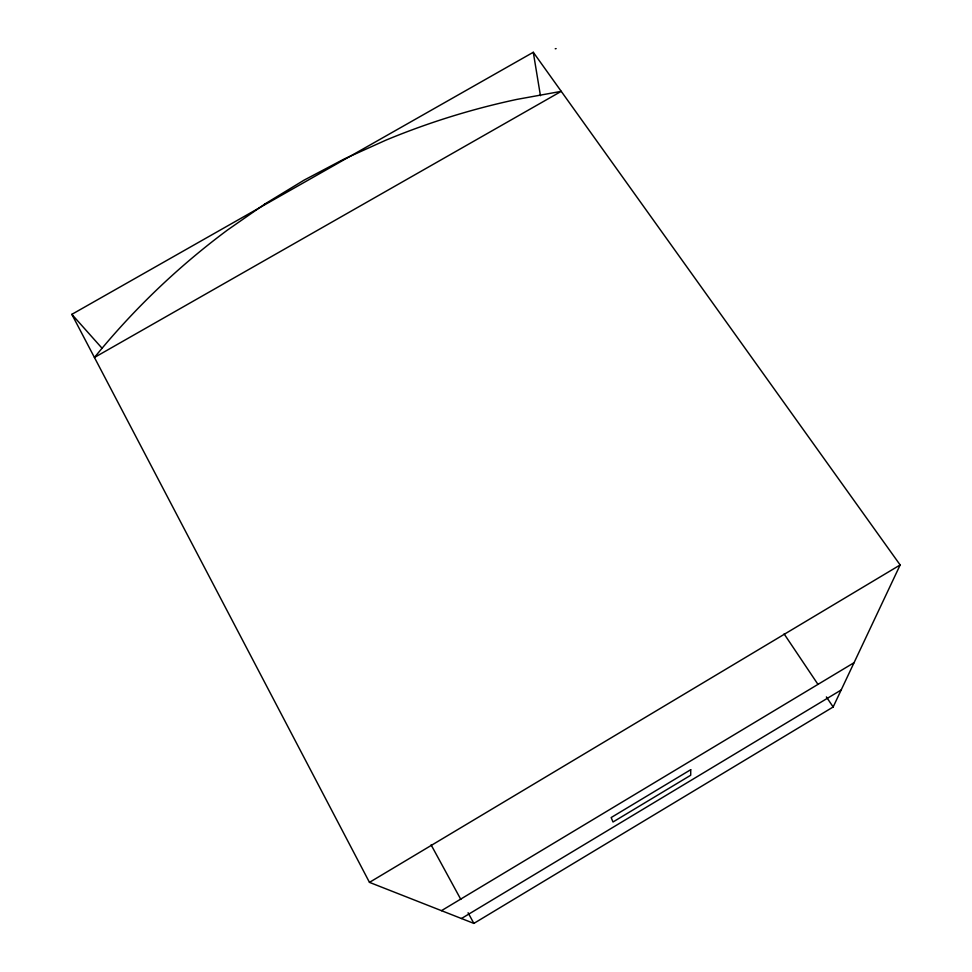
<?xml version="1.0" encoding="UTF-8"?>
<svg xmlns="http://www.w3.org/2000/svg" width="972" height="972" viewBox="0 0 972 972"><rect width="100%" height="100%" fill="white"/><g stroke="black" fill="none" stroke-linecap="round" stroke-linejoin="round"><path stroke-width="1.46" d="M833.15 706.996L900.157 564.963L533.288 52.281L71.843 314.345L369.469 882.369L473.874 923.4L833.15 706.996L826.382 696.912M441.47 910.667L854.048 662.697M461.457 918.516L841.169 689.999M369.469 882.369L900.157 564.963M555.231 48.77L556.142 48.6M71.843 314.345L102.121 348.304M784.1 633.89L817.926 684.312M431.082 844.838L460.825 899.428M468.079 912.744L473.874 923.4M533.288 52.281L540.444 95.693M265.04 203.889L227.484 230.036A764.697 751.927 42.1 0 0 94.442 357.477L561.245 91.356L516.885 99.399A764.697 751.927 42.1 0 0 386.03 140.102L344.44 158.861L304.066 180.148L265.04 203.889M690.715 769.703L611.157 817.549L613.004 821.996L690.715 775.243L690.715 769.703"/></g></svg>
